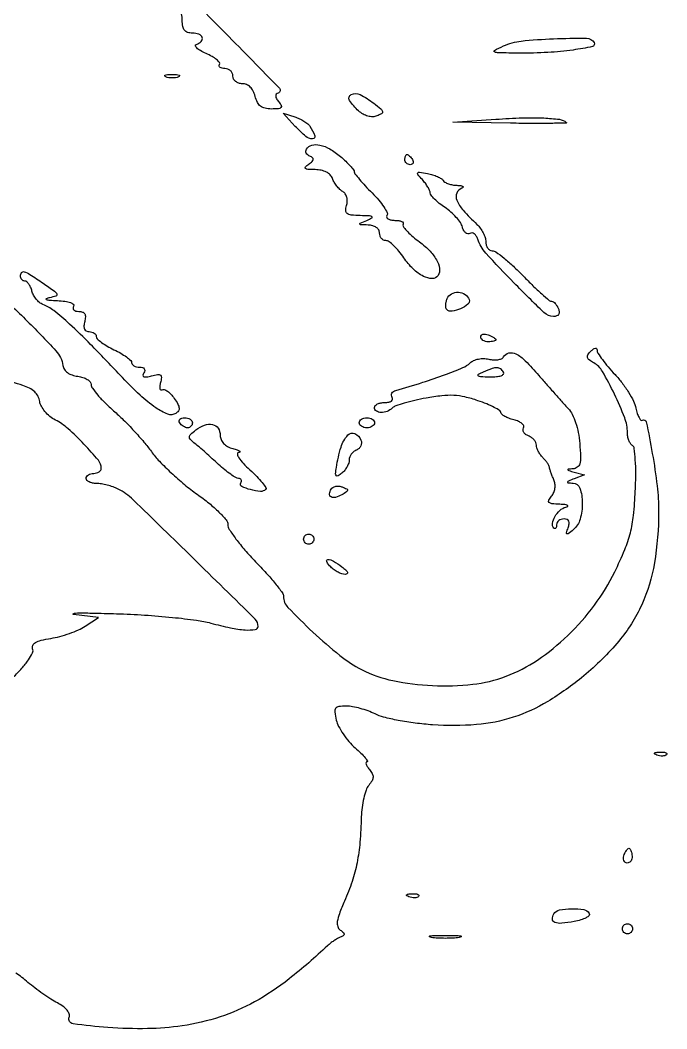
# Model space of a CAD drawing. Extents: x 0 to 1897, y 0 to 3427.
# Drawn here: x 932 to 1059.8, y 1160.2 to 1359.6 of the extents above; entities that cross this region are included whole.
import ezdxf

# ---------------------------------------------------------------- set-up
doc = ezdxf.new("R2010")
doc.units = 0
doc.header["$MEASUREMENT"] = 0

msp = doc.modelspace()

# ---------------------------------------------------------------- linework, layer by layer
for points in [[(962.054802, 1367.490935, -0.00267), (972.55186, 1356.974873, -0.001711), (983.198953, 1346.11994, -0.553255), (982.96444, 1345.154813, 0.132373), (982.591132, 1344.907576, 0.199817), (982.467104, 1344.54331, 0.119839), (982.623693, 1344.04558, 0.037363), (983.080707, 1343.402754, -0.049094), (983.572991, 1342.674803, -0.335481), (983.511897, 1342.27291, -0.177809), (983.00667, 1342.046906, -0.017175), (981.641497, 1342, -0.052823), (980.367269, 1342.134993, -0.112334), (979.473066, 1342.550325, -0.113109), (978.850386, 1343.309437, -0.054007), (978.410644, 1344.5, 0.055092), (978.022088, 1345.545019, 0.080962), (977.447766, 1346.336663, 0.09348), (976.722417, 1346.827789, 0.102549), (975.891592, 1347, -0.077788), (975.168971, 1347.113106, -0.090224), (974.555655, 1347.440625, -0.10078), (974.145641, 1347.927938, -0.125296), (974, 1348.5, 0.103052), (973.880765, 1349.072373, 0.098802), (973.542039, 1349.559375, 0.09695), (973.036055, 1349.885705, 0.095165), (972.440983, 1350, -0.050044), (971.877993, 1350.056491, -0.108852), (971.482953, 1350.23142, -0.184653), (971.31665, 1350.489799, -0.19239), (971.368861, 1350.787813, 0.314853), (971.346433, 1351.184493, 0.054336), (970.789757, 1351.752753, 0.042339), (969.882998, 1352.376441, 0.025295), (968.713719, 1352.966427, -0.02361), (967.58881, 1353.529278, -0.059752), (966.851315, 1354.067566, -0.158565), (966.621886, 1354.4812, -0.376675), (966.785841, 1354.761947, 0.112974), (967.762896, 1355.356616, 0.29209), (967.94339, 1356.125099, 0.2264), (967.295755, 1356.775885, 0.085843), (966, 1357, -0.07578), (965.064742, 1357.142566, -0.149477), (964.45, 1357.5625, -0.124434), (964.106468, 1358.317234, -0.044917), (964, 1359.5, 0.048738), (963.874276, 1360.786744, 0.155006)], [(926.616177, 1306.356117, -0.015441), (932.973432, 1300.469542, -0.011717), (939.04003, 1294.207033, -0.152031), (940.419151, 1291.310177, 0.109647), (940.710979, 1290.537207, 0.090742), (941.318869, 1289.898146, 0.076644), (942.213584, 1289.436419, 0.051307), (943.339499, 1289.183578, -0.046645), (944.357563, 1288.964883, -0.061892), (945.218478, 1288.571667, -0.076698), (945.803018, 1288.074129, -0.180042), (946, 1287.544814, 0.159456), (946.236583, 1286.821833, 0.018771), (947.302373, 1285.476672, 0.020959), (948.735645, 1283.936572, 0.015725), (950.433612, 1282.361236, -0.016169), (952.351923, 1280.578299, -0.010529), (954.454379, 1278.403837, -0.010591), (956.417891, 1276.193474, -0.019796), (957.895406, 1274.3114, 0.033755), (959.480069, 1272.404823, 0.014957), (961.807783, 1270.102338, 0.014725), (964.428117, 1267.801392, 0.019233), (966.961795, 1265.864541, -0.017156), (969.302754, 1264.090358, -0.024281), (971.248548, 1262.344154, -0.023159), (972.668106, 1260.803594, -0.176353), (973, 1259.891866, 0.145438), (973.286672, 1258.927166, 0.016214), (974.615625, 1257.026235, 0.018634), (976.393644, 1254.826685, 0.014084), (978.5, 1252.544006, -0.00992), (980.607229, 1250.2982, -0.014035), (982.385286, 1248.211335, -0.010091), (983.764956, 1246.42414, -0.160011), (984.003102, 1245.705281, 0.192971), (984.898275, 1243.488743, 0.013256), (989.804852, 1238.642609, 0.019701), (995.148421, 1234.01897, 0.0497), (999.461179, 1231.226694, 0.067827), (1005.643856, 1229.040961, 0.03947), (1013.464918, 1228.0545, 0.039303), (1021.414042, 1228.308953, 0.063089), (1028, 1229.896767, 0.057663), (1034.213281, 1233.113988, 0.043116), (1040.218222, 1237.961607, 0.041927), (1045.480756, 1243.941763, 0.046095), (1049.485943, 1250.537498, 0.014479), (1051.468419, 1254.922001, 0.03648), (1052.579236, 1258.243249, 0.036433), (1053.196328, 1261.693142, 0.01441), (1053.559277, 1266.500932, 0.010343), (1053.646355, 1269.869299, 0.017461), (1053.562318, 1272.692627, 0.013375), (1053.358637, 1274.914326, 0.228626), (1052.975473, 1275.515159, -0.112235), (1052.601292, 1275.883187, -0.050092), (1052.286545, 1276.502727, -0.046117), (1052.072252, 1277.25422, -0.046437), (1052, 1278.030504, 0.091751), (1051.4562, 1280.968995, 0.020734), (1049.435638, 1285.650609, 0.018569), (1047.068598, 1290.130997, 0.134327), (1045.352331, 1291.830764, -0.033743), (1044.450505, 1292.422867, -0.168306), (1044.119207, 1292.918874, -0.207734), (1044.201573, 1293.448608, -0.054207), (1044.75, 1294.137721, -0.033058), (1045.265571, 1294.593751, -0.125087), (1045.657549, 1294.763754, -0.288198), (1045.898987, 1294.661433, -0.153375), (1046, 1294.339879, 0.144914), (1046.179348, 1293.734067, 0.014686), (1047.042754, 1292.485527, 0.017414), (1048.190253, 1291.034793, 0.013024), (1049.549801, 1289.515872, -0.026277), (1050.950615, 1287.864845, -0.023607), (1052.22486, 1286.017573, -0.024323), (1053.208931, 1284.250017, -0.065587), (1053.671555, 1282.892224, 0.026023), (1053.942803, 1281.827398, 0.047973), (1054.288326, 1281.004053, 0.072492), (1054.648763, 1280.517859, 0.348598), (1054.968032, 1280.480243, -0.521668), (1055.73396, 1280.149086, -0.00633), (1056.922726, 1273.913627, -0.014437), (1057.867958, 1267.523351, -0.029503), (1058.166667, 1262.465498, -0.040622), (1057.338937, 1252.294155, -0.066442), (1054.827504, 1244.031878, -0.068063), (1050.290514, 1236.854354, -0.044928), (1043.350873, 1229.970148, -0.036663), (1036.235131, 1224.908399, -0.058022), (1029.436678, 1221.797951, -0.05837), (1022.135356, 1220.343952, -0.037622), (1013.498526, 1220.302894, -0.01424), (1010.064189, 1220.643775, -0.01465), (1006.687397, 1221.177325, -0.014526), (1003.792976, 1221.809572, -0.058351), (1002.101162, 1222.447687, 0.030363), (1000.757428, 1223.042197, 0.022042), (999.200303, 1223.544008, 0.022393), (997.674428, 1223.889879, 0.044561), (996.441252, 1224, 0.0291), (994.935292, 1223.912278, 0.209508), (994.322002, 1223.553426, 0.19379), (994.143245, 1222.840003, 0.024557), (994.443153, 1221.25, 0.062329), (994.913557, 1220.000383, 0.028292), (995.815166, 1218.5, 0.027476), (996.958039, 1217.004713, 0.033773), (998.18707, 1215.75, -0.01148), (999.318032, 1214.69391, -0.023654), (1000.142459, 1213.807812, -0.03307), (1000.609144, 1213.17567, -0.592864), (1000.513064, 1213, 0.335502), (1000.337609, 1212.867336, 0.148549), (1000.343446, 1212.559375, 0.066344), (1000.57461, 1212.076379, 0.028469), (1001, 1211.5, -0.050011), (1001.563692, 1210.663163, -0.13411), (1001.723426, 1209.969147, -0.123912), (1001.512871, 1209.255697, -0.03973), (1000.872445, 1208.34514, 0.088147), (1000.336352, 1207.401272, 0.027212), (999.872799, 1205.826573, 0.02628), (999.537275, 1203.975706, 0.026081), (999.396658, 1202.09514, -0.015788), (999.127489, 1197.120884, -0.027673), (998.548395, 1193.040055, -0.030376), (997.570865, 1189.320993, -0.024682), (996.09136, 1185.47363, 0.012029), (995.055402, 1182.970595, 0.05473), (994.652106, 1181.448492, 0.110706), (994.723093, 1180.448329, 0.167624), (995.227815, 1179.746597, -0.027637), (995.849251, 1179.25389, -0.213692), (995.998234, 1178.923931, -0.263036), (995.838008, 1178.638394, -0.040131), (995.232143, 1178.334583, 0.034321), (994.658163, 1178.055049, 0.017351), (993.974777, 1177.62991, 0.017148), (993.296444, 1177.139981, 0.024419), (992.732143, 1176.656295, -0.022581), (985.127597, 1170.089524, -0.040934), (978.280726, 1165.55143, -0.046761), (971.464939, 1162.588737, -0.042576), (964, 1160.829156, -0.0325), (957.098162, 1160.266039, -0.02295), (949.318904, 1160.495286, -0.015342), (942.404785, 1161.231183, -0.483205), (941.644844, 1162.516862, 0.182502), (941.648301, 1163.159715, 0.082994), (941.223199, 1163.900005, 0.062455), (940.427052, 1164.655461, 0.038657), (939.331051, 1165.338266, -0.021556), (938.032236, 1166.087079, -0.010716), (936.450371, 1167.140561, -0.010616), (934.855094, 1168.304157, -0.015332), (933.5, 1169.404637, 0.013034), (932.288557, 1170.397731, 0.017105), (931.129777, 1171.236246, 0.014679)], [(930.561845, 1229.708352, 0.01922), (932.290373, 1231.490747, 0.032076), (933.583538, 1233.131442, 0.035775), (934.391609, 1234.504788, 0.209677), (934.430003, 1235.321814, -0.203151), (934.453399, 1236.000913, -0.15448), (934.961856, 1236.555734, -0.072339), (936.091442, 1237.004305, -0.018758), (938.015806, 1237.386537, 0.025918), (939.789253, 1237.765254, 0.019096), (941.708125, 1238.359673, 0.019401), (943.483579, 1239.063434, 0.040275), (944.792857, 1239.773075), (947.444914, 1241.5), (942.472457, 1242.100999, -0.719135), (942.439578, 1242.260245, -0.127798), (942.926284, 1242.396665, -0.009967), (946.10847, 1242.393888, -0.002915), (951, 1242.263565, -0.008232), (956.546453, 1241.99197, -0.008378), (962.048335, 1241.538981, -0.0082), (966.814568, 1240.986964, -0.033964), (969.653907, 1240.412566, 0.014848), (973.520677, 1239.475261, 0.034734), (976.466413, 1239.064114, 0.049504), (978.435837, 1239.122603, 0.377025), (979, 1239.764428, 0.200683), (978.405647, 1241.185612, 0.000837), (966.088236, 1253.295732, 0.001886), (954.270763, 1264.78843, 0.074684), (951.315741, 1266.891816, 0.031702), (950.328606, 1267.316319, 0.021922), (949.166297, 1267.674471, 0.022176), (948.014137, 1267.92092, 0.041619), (947.065741, 1268, -0.046442), (946.275084, 1268.073599, -0.066398), (945.606812, 1268.29375, -0.086497), (945.155869, 1268.618003, -0.196168), (945, 1269, -0.148195), (945.115568, 1269.381354, -0.098894), (945.440625, 1269.70625, -0.082425), (945.926543, 1269.925306, -0.064853), (946.5, 1270, 0.062491), (947.07354, 1270.071963, 0.080708), (947.559375, 1270.283529, 0.098069), (947.884516, 1270.597098, 0.153182), (948, 1270.965204, 0.175073), (947.418828, 1272.574131, 0.01637), (944.576788, 1275.775556, 0.021671), (941.427735, 1278.821305, 0.062115), (938.922553, 1280.540049, -0.052543), (937.835027, 1281.256049, -0.045806), (936.86449, 1282.213822, -0.048261), (936.145365, 1283.255944, -0.09158), (935.820997, 1284.218843, 0.08537), (935.487752, 1285.249924, 0.082508), (934.826419, 1286.124266, 0.071482), (933.827999, 1286.830828, 0.044947), (932.5, 1287.366346, -0.001393), (928.157197, 1288.691949, -0.065001)]]:
    msp.add_lwpolyline(points, format="xyb")
for points in [[(1045.417946, 1355.132766, -0.517447), (1045.081564, 1354.340333, -0.018572), (1041.267564, 1353.657317, -0.021779), (1036.278313, 1353.174295, -0.015087), (1030.610429, 1353.045104, -0.001993), (1026.48416, 1353.092011, -0.103515), (1025.709483, 1353.266587, -0.623925), (1025.700908, 1353.581763, -0.013237), (1027.5, 1354.463885, -0.081182), (1031.011134, 1355.425758, -0.017019), (1037.38884, 1355.88156, -0.010585), (1043.895504, 1355.986606, -0.258592)], [(963.25, 1348.337719, -0.057986), (962.679992, 1348.181385, -0.037979), (962, 1348.12966, -0.037979), (961.320008, 1348.181385, -0.057986), (960.75, 1348.337719, -0.174857), (960.540618, 1348.525001, -0.447206), (960.601562, 1348.693942, -0.078554), (961.10856, 1348.810911, -0.017491), (962, 1348.842105, -0.017491), (962.89144, 1348.810911, -0.078554), (963.398438, 1348.693942, -0.447206), (963.459382, 1348.525001, -0.174857)], [(1001.871885, 1343.131525, -0.01117), (1003.250608, 1342.021394, -0.159624), (1003.57818, 1341.491857, -0.329666), (1003.403202, 1341.077399, -0.042027), (1002.477267, 1340.62965, -0.09088), (1001.628771, 1340.470735, -0.068504), (1000.686444, 1340.596722, -0.062601), (999.733595, 1340.993686, -0.053999), (998.855382, 1341.630877, -0.064762), (997.080367, 1343.713236, -0.448287), (997.392563, 1344.857692, -0.236803), (999.140287, 1344.851732, -0.046811)], [(989.234687, 1338.615219, -0.055133), (990.198332, 1336.729236, -0.520215), (989.768541, 1336.09717, -0.182316), (988.413276, 1336.586377, -0.029084), (986.343839, 1338.573999), (983.958337, 1341.147999), (986.229169, 1340.439218, -0.031544), (987.152382, 1340.085794, -0.029206), (988.048758, 1339.611046, -0.030452), (988.795755, 1339.093003, -0.080431)], [(1039.916667, 1339.359324, -0.686953), (1039.865744, 1339.217479, -0.001642), (1036.857292, 1339.160278, -0.005114), (1033.266259, 1339.14053, -0.002897), (1028.916667, 1339.186303), (1017.5, 1339.372606), (1026, 1339.973119, -0.009451), (1031.291563, 1340.246565, -0.019204), (1035.456612, 1340.222933, -0.020206), (1038.566183, 1339.9596, -0.147748)], [(995.25, 1332.632429, -0.01296), (996.303388, 1331.677877, -0.018006), (997.192188, 1330.766131, -0.014618), (997.86729, 1329.976573, -0.171188), (998, 1329.600317, 0.167928), (998.139659, 1329.196214, 0.008413), (999.035099, 1328.094161, 0.012749), (1000.173679, 1326.808106, 0.008813), (1001.523742, 1325.409591, -0.020313), (1002.831504, 1323.991023, -0.030479), (1003.8412, 1322.643964, -0.030726), (1004.491465, 1321.510477, -0.258804), (1004.464725, 1320.942924, 0.226226), (1004.425872, 1320.586608, 0.172602), (1004.675324, 1320.276984, 0.094521), (1005.228844, 1320.067187, 0.04348), (1006, 1320, -0.034024), (1006.78032, 1319.94684, -0.072375), (1007.360427, 1319.779687, -0.139484), (1007.651278, 1319.533602, -0.293677), (1007.65698, 1319.25, 0.297398), (1007.668671, 1318.816312, 0.031731), (1008.324547, 1317.985938, 0.030925), (1009.314586, 1317.012387, 0.019623), (1010.576986, 1316, -0.036343), (1012.791429, 1314.099138, -0.066274), (1014.243029, 1312.214965, -0.092554), (1014.846857, 1310.50527, -0.179), (1014.563552, 1309.102829, -0.266652), (1013.419505, 1308.483696, -0.113478), (1011.671615, 1308.932094, -0.074671), (1009.650395, 1310.393989, -0.049483), (1007.809679, 1312.594192, 0.023229), (1006.833752, 1313.89344, 0.02946), (1005.811281, 1314.991899, 0.030096), (1004.875923, 1315.783159, 0.160481), (1004.25, 1315.993167, -0.119032), (1003.773215, 1316.111066, -0.100064), (1003.367188, 1316.438618, -0.091712), (1003.094504, 1316.926578, -0.081852), (1003, 1317.5, 0.137837), (1002.832341, 1318.096624, 0.103766), (1002.363286, 1318.595413, 0.085085), (1001.640695, 1318.935204, 0.059713), (1000.75, 1319.070285, -0.003386), (999.261086, 1319.12689, -0.326773), (999.104278, 1319.252774, -0.368608), (999.185338, 1319.423348, -0.003751), (1000.5, 1320, 0.020692), (1001.486476, 1320.473162, 0.558841), (1001.501488, 1320.711242, 0.143856), (1001.03567, 1320.870175, 0.005468), (999.182612, 1320.929715, -0.018429), (997.380235, 1321.034436, -0.135986), (996.583299, 1321.339149, -0.246082), (996.304085, 1321.913196, -0.069477), (996.476444, 1322.925781, 0.065897), (996.623692, 1323.755071, 0.078433), (996.53463, 1324.543956, 0.086264), (996.221406, 1325.207445, 0.104319), (995.71842, 1325.675781, -0.058452), (995.147144, 1326.117894, -0.032981), (994.562451, 1326.771948, -0.032467), (994.052489, 1327.519577, -0.045403), (993.705974, 1328.25, 0.105404), (993.24808, 1328.976712, 0.080814), (992.491654, 1329.536659, 0.069133), (991.481377, 1329.891657, 0.048628), (990.281385, 1330.015313, -0.010775), (988.815115, 1330.054992, -0.163933), (988.348612, 1330.237855, -0.443968), (988.337529, 1330.540614, -0.039066), (989, 1331.091444, 0.028195), (989.690353, 1331.640545, 0.173837), (989.90385, 1332.032969, 0.275046), (989.772024, 1332.360363, 0.066607), (989.243769, 1332.661541, -0.078815), (988.806541, 1332.925093, -0.105191), (988.522598, 1333.28988, -0.121515), (988.435792, 1333.697223, -0.131168), (988.552786, 1334.08541, -0.197009), (989.611838, 1334.854643, -0.113684), (991.211339, 1334.875045, -0.078866), (993.177464, 1334.110083, -0.045492)], [(1009.5, 1332, -0.082592), (1009.656512, 1331.6179, -0.161196), (1009.6254, 1331.29375, -0.182303), (1009.413961, 1331.078288, -0.108972), (1009.059017, 1331, -0.093332), (1008.654762, 1331.076123, -0.09642), (1008.311086, 1331.29375, -0.099167), (1008.081062, 1331.618444, -0.105053), (1008, 1332, -0.042167), (1008.032345, 1332.382849, -0.061769), (1008.129539, 1332.70625, -0.081139), (1008.272352, 1332.92554, -0.210953), (1008.440983, 1333, -0.151918), (1008.65171, 1332.934461, -0.038439), (1008.933975, 1332.70625, -0.035638), (1009.231006, 1332.382774, -0.029505)], [(1015.573795, 1327.880598, 0.127746), (1015.933706, 1327.536385, 0.042925), (1016.601765, 1327.235485, 0.039404), (1017.430439, 1327.016256, 0.035976), (1018.309017, 1326.921053, -0.021409), (1019.083472, 1326.859877, -0.10875), (1019.489211, 1326.717133, -0.454985), (1019.51906, 1326.534352, -0.124427), (1019.25, 1326.337719, 0.202385), (1018.270644, 1325.363239, 0.19927), (1018.277411, 1323.97343, 0.083677), (1019.537223, 1321.987112, 0.020516), (1022.25, 1319.207389, -0.047045), (1022.919708, 1318.444143, -0.038612), (1023.485937, 1317.518539, -0.040104), (1023.874333, 1316.578098, -0.078031), (1024, 1315.777759, 0.070046), (1024.095653, 1315.098326, 0.085873), (1024.374695, 1314.522217, 0.100132), (1024.78914, 1314.137037, 0.138174), (1025.275559, 1314, -0.158978), (1026.009199, 1313.760686, -0.013478), (1027.601221, 1312.53125, -0.016808), (1029.450652, 1310.915198, -0.012205), (1031.401496, 1309, 0.007371), (1033.315718, 1307.084067, 0.010949), (1035.052404, 1305.46875, 0.006293), (1036.544866, 1304.173628, 0.17736), (1037.018948, 1304, -0.154723), (1037.354179, 1303.89372, -0.056726), (1037.729778, 1303.559375, -0.049414), (1038.084717, 1303.073959, -0.041576), (1038.361626, 1302.5, -0.07608), (1038.497023, 1301.878608, -0.157272), (1038.375713, 1301.402163, -0.16652), (1038.006334, 1301.103778, -0.08759), (1037.41847, 1301, -0.19434), (1035.494336, 1301.777228, -0.006579), (1029.575638, 1307.643494, -0.009246), (1023.991939, 1313.539517, -0.108322), (1022.417543, 1316.264521, 0.060858), (1022.129061, 1316.894091, 0.096196), (1021.728586, 1317.330017, 0.129406), (1021.283974, 1317.506867, 0.170311), (1020.860696, 1317.413905, -0.182094), (1020.442874, 1317.332104, -0.135503), (1020.013146, 1317.532458, -0.095732), (1019.634715, 1318.005946, -0.056966), (1019.373091, 1318.681299, 0.086026), (1018.981546, 1319.540917, 0.032168), (1018.162512, 1320.588961, 0.030715), (1017.103757, 1321.639961, 0.032516), (1015.943274, 1322.531915, -0.020056), (1014.818164, 1323.352937, -0.02654), (1013.867803, 1324.192495, -0.025873), (1013.17356, 1324.949132, -0.173604), (1013.002875, 1325.421259, 0.105006), (1012.902472, 1325.886916, 0.027425), (1012.549744, 1326.570359, 0.026629), (1012.05233, 1327.322126, 0.024452), (1011.46434, 1328.039404, -0.011329), (1010.562234, 1329.082787, -0.361744), (1010.563473, 1329.396928, -0.263533), (1010.90525, 1329.524523, -0.00771), (1012.479117, 1329.248743, -0.026831), (1013.495346, 1328.997325, -0.030029), (1014.440234, 1328.645737, -0.031387), (1015.197566, 1328.25241, -0.119427)], [(936.486651, 1307.573621, -0.005396), (938.728562, 1306.016619, -0.132893), (939.204479, 1305.438506, -0.44266), (939.032293, 1305.041211, -0.034739), (937.78106, 1304.709803, 0.04512), (937.117688, 1304.5193, 0.688782), (937.11858, 1304.35243, 0.073523), (937.756508, 1304.21489, 0.007459), (939.309017, 1304.136182, -0.022164), (940.811664, 1304.015625, -0.054475), (941.887898, 1303.759973, -0.108733), (942.450359, 1303.408372, -0.350667), (942.5, 1303, 0.153713), (942.403771, 1302.620821, 0.191513), (942.555735, 1302.29375, 0.129501), (942.96056, 1302.072679, 0.060641), (943.557614, 1302, -0.08139), (944.288211, 1301.880281, -0.182778), (944.716181, 1301.529639, -0.147627), (944.858505, 1300.920933, -0.048119), (944.710251, 1300, 0.047946), (944.570873, 1299.136109, 0.120594), (944.681695, 1298.512551, 0.169691), (945.031896, 1298.138214, 0.121219), (945.59362, 1298, -0.065976), (946.131248, 1297.928748, -0.083208), (946.586876, 1297.720032, -0.099226), (946.891621, 1297.410373, -0.145921), (947, 1297.046917, 0.20661), (947.201379, 1296.580378, 0.028595), (948.028125, 1295.885925, 0.028872), (949.15947, 1295.138629, 0.020741), (950.5, 1294.432976, -0.019289), (951.84064, 1293.732229, -0.027221), (952.971875, 1292.999715, -0.026129), (953.805112, 1292.324093, -0.21242), (954, 1291.886059, 0.171378), (954.119382, 1291.547988, 0.094042), (954.457961, 1291.26028, 0.074514), (954.962626, 1291.065661, 0.054883), (955.559017, 1291, -0.068133), (956.139522, 1290.920528, -0.168795), (956.487502, 1290.6791, -0.200479), (956.576229, 1290.307028, -0.098304), (956.402645, 1289.842476, 0.109862), (956.238937, 1289.3718, 0.346285), (956.402445, 1289.105614, 0.131307), (956.931649, 1289.056729, 0.021696), (957.942542, 1289.274723, -0.025919), (959.136678, 1289.521704, -0.204558), (959.672252, 1289.384137, -0.258343), (959.869536, 1288.930467, -0.040107), (959.692172, 1287.930867, 0.03229), (959.554995, 1287.222254, 0.08961), (959.58131, 1286.717438, 0.22882), (959.757269, 1286.500164, 0.25368), (960.024837, 1286.51535, -0.232147), (960.456479, 1286.557509, -0.064818), (961.073097, 1286.229952, -0.051085), (961.760176, 1285.627527, -0.034478), (962.416169, 1284.816223, -0.024571), (963.13189, 1283.679386, -0.101062), (963.379853, 1282.908764, -0.17291), (963.242736, 1282.329849, -0.111008), (962.744268, 1281.841949, -0.235075), (961.154435, 1281.695576, -0.05799), (958.767709, 1282.9558, -0.038755), (955.663143, 1285.461871, -0.014554), (951.708955, 1289.41849, 0.004692), (945.882433, 1295.483205, 0.013729), (941.714148, 1299.513625, 0.018409), (938.60174, 1302.158207, 0.075416), (936.453848, 1303.379337, -0.07996), (935.786264, 1303.766896, -0.048941), (935.139719, 1304.410826, -0.047642), (934.609567, 1305.195121, -0.06093), (934.288429, 1306.005047, 0.038985), (934.023726, 1306.768595, 0.050535), (933.660495, 1307.413983, 0.060024), (933.259389, 1307.859028, 0.181292), (932.883369, 1308, -0.11244), (932.546387, 1308.076751, -0.100175), (932.25949, 1308.29375, -0.094306), (932.067007, 1308.618165, -0.087079), (932, 1309, -0.163903), (932.228133, 1309.677243, -0.317236), (932.747353, 1309.841605, -0.066675), (933.847029, 1309.322604, -0.005529)], [(1020.722181, 1304.334859, -0.308989), (1020.464099, 1303.430462, -0.068709), (1019.023817, 1302.53498, -0.065201), (1017.330723, 1302.031894, -0.240484), (1016.301101, 1302.365566, -0.154685), (1016.133513, 1302.688686, -0.051274), (1016.096226, 1303.22772, -0.045288), (1016.176412, 1303.871535, -0.038014), (1016.373437, 1304.530778, -0.179491), (1017.208954, 1305.48032, -0.135574), (1018.574483, 1305.792113, -0.132823), (1019.927367, 1305.360058, -0.170675)], [(1026, 1296.393011, -0.289661), (1025.903916, 1296.241071, -0.046727), (1025.559375, 1296.115447, -0.039339), (1025.074824, 1296.028469, -0.024748), (1024.5, 1296, -0.062722), (1023.926468, 1296.07223, -0.08088), (1023.440625, 1296.284531, -0.098158), (1023.115494, 1296.599211, -0.152681), (1023, 1296.968615, -0.184534), (1023.122486, 1297.289193, -0.147206), (1023.440625, 1297.483616, -0.100118), (1023.925634, 1297.511135, -0.055937), (1024.5, 1297.361626, -0.02136), (1025.074558, 1297.112506, -0.030395), (1025.559375, 1296.839659, -0.030693), (1025.912889, 1296.579329, -0.222225)], [(1034.5, 1289.342038, 0.001819), (1036.165297, 1287.423671, 0.001766), (1037.861192, 1285.49812, 0.001742), (1039.364573, 1283.815102, 0.006539), (1040.325335, 1282.774745, -0.076675), (1041.092752, 1281.666554, -0.034338), (1041.758506, 1280.018754, -0.031241), (1042.268091, 1278.046631, -0.026881), (1042.559883, 1275.924665, -0.011481), (1042.720991, 1273.240154, -0.073655), (1042.571892, 1271.890967, -0.173796), (1042.093619, 1271.193771, -0.140565), (1041.234548, 1270.883999, 0.007939), (1040.314103, 1270.807746, 0.504304), (1040.242578, 1270.687907, 0.229536), (1040.405687, 1270.543845, 0.004603), (1041.5, 1270.249206), (1043.5, 1269.730416), (1041.5, 1268.935493, 0.005379), (1040.354212, 1268.465751, 0.226161), (1040.182586, 1268.272471, 0.474145), (1040.281593, 1268.129054, 0.010235), (1041.25, 1268.070285, -0.312359), (1042.605843, 1267.048834, -0.078361), (1043.080812, 1264.164853, -0.069161), (1042.652895, 1260.923952, -0.15588), (1041.312769, 1258.872445, -0.007057), (1040.308495, 1258.078825, -0.256824), (1040.027632, 1258.03584, -0.403289), (1039.928449, 1258.239496, -0.011274), (1040.281384, 1259.25, 0.051103), (1040.484001, 1260.022683, 0.148357), (1040.407625, 1260.563744, 0.192179), (1040.065795, 1260.88622, 0.094415), (1039.468615, 1261, 0.077933), (1038.907583, 1260.91202, 0.090297), (1038.431406, 1260.657292, 0.100781), (1038.11307, 1260.278272, 0.125075), (1038, 1259.833333, -0.043621), (1037.963928, 1259.42065, -0.12791), (1037.846211, 1259.163164, -0.257891), (1037.674055, 1259.093851, -0.167382), (1037.476461, 1259.190205, -0.243895), (1037.186326, 1260.105552, -0.086891), (1037.66428, 1261.436171, -0.07699), (1038.65116, 1262.677064, -0.122191), (1039.835144, 1263.327072, 0.102673), (1040.187262, 1263.503079, 0.55979), (1040.167168, 1263.672551, 0.083748), (1039.648562, 1263.813299, 0.014387), (1038.627555, 1263.883999, -0.014835), (1037.06036, 1263.99393, -0.170356), (1036.508838, 1264.251672, -0.336756), (1036.444559, 1264.6873, -0.047427), (1036.989431, 1265.487265, 0.072644), (1037.429528, 1266.208815, 0.065697), (1037.663996, 1267.051251, 0.065771), (1037.671765, 1267.924755, 0.073131), (1037.448242, 1268.737265, -0.009466), (1037.145027, 1269.463468, -0.009989), (1036.875169, 1270.187822, -0.009674), (1036.667382, 1270.820558, -0.043825), (1036.586367, 1271.2, 0.095438), (1036.472824, 1271.55076, 0.024365), (1036.158183, 1272.061562, 0.023926), (1035.734806, 1272.620054, 0.022231), (1035.25, 1273.15, -0.042034), (1034.771641, 1273.71634, -0.036122), (1034.367188, 1274.38326, -0.03774), (1034.088792, 1275.04636, -0.080686), (1034, 1275.593011, 0.114021), (1033.884286, 1276.093836, 0.065841), (1033.540757, 1276.611804, 0.060447), (1033.034406, 1277.067633, 0.061523), (1032.436618, 1277.385948, -0.067169), (1031.883948, 1277.688264, -0.097783), (1031.509987, 1278.096859, -0.1231), (1031.371011, 1278.544137, -0.153659), (1031.477516, 1278.96362, 0.249915), (1031.50451, 1279.386291, 0.112862), (1031.1579, 1279.841485, 0.072056), (1030.470974, 1280.263938, 0.040422), (1029.540898, 1280.579091, -0.027739), (1028.567785, 1280.88157, -0.039362), (1027.746389, 1281.263776, -0.04462), (1027.1641, 1281.665037, -0.223157), (1027, 1282.014406, 0.260836), (1026.783065, 1282.401959, 0.01846), (1025.663177, 1283.033205, 0.022296), (1024.192999, 1283.710623, 0.0147), (1022.449112, 1284.362639, 0.025707), (1019.87877, 1285.093393, 0.043922), (1017.67036, 1285.39966, 0.039979), (1015.3034, 1285.328869, 0.017569), (1012.199112, 1284.875729, 0.011676), (1009.947246, 1284.411196, 0.014853), (1007.895052, 1283.872975, 0.012836), (1006.220488, 1283.333123, 0.108252), (1005.55, 1282.919088, -0.098044), (1004.50922, 1282.246982, -0.100517), (1003.300192, 1282.030006, -0.139669), (1002.369284, 1282.318307, -0.253458), (1002, 1283, -0.195654), (1002.155423, 1283.381985, -0.086673), (1002.604836, 1283.70625, -0.066561), (1003.270941, 1283.926392, -0.0466), (1004.059017, 1284, 0.048244), (1004.804246, 1284.072074, 0.105025), (1005.330368, 1284.295825, 0.182074), (1005.556032, 1284.626243, 0.200778), (1005.495635, 1285.007063, -0.120203), (1005.361456, 1285.419801, -0.135641), (1005.441872, 1285.827856, -0.121852), (1005.732461, 1286.168187, -0.086436), (1006.186618, 1286.387079, 0.00724), (1011.552122, 1287.995001, 0.01209), (1016.011475, 1289.521541, 0.011335), (1019.464045, 1290.887216, 0.090186), (1020.893756, 1291.822328, -0.085625), (1021.601819, 1292.294646, -0.054506), (1022.547896, 1292.596174, -0.052152), (1023.589158, 1292.695838, -0.05935), (1024.582471, 1292.568657, 0.044531), (1025.506408, 1292.422489, 0.053441), (1026.385499, 1292.456687, 0.062228), (1027.094775, 1292.652952, 0.157014), (1027.497732, 1292.99633, -0.19672), (1028.582456, 1293.785132, -0.182294), (1029.952814, 1293.619388, -0.077368), (1031.817, 1292.244642, -0.017424)], [(1023.5, 1290, 0.020466), (1022.511072, 1289.526211, 0.558151), (1022.49562, 1289.288562, 0.144624), (1022.95871, 1289.129783, 0.005454), (1024.809017, 1289.070285, 0.024496), (1026.113378, 1289.106483, 0.06407), (1027.029508, 1289.296669, 0.140558), (1027.475372, 1289.609581, 0.318439), (1027.5, 1290, 0.090836), (1026.914981, 1290.647498, 0.165197), (1026.247158, 1290.874333, 0.087303), (1025.276385, 1290.703529, 0.014383)], [(966, 1280, -0.092995), (965.928382, 1279.618268, -0.096318), (965.723586, 1279.29375, -0.099231), (965.418051, 1279.076556, -0.105429), (965.059017, 1279, -0.089642), (964.653442, 1279.073302, -0.053229), (964.2129, 1279.29375, -0.051032), (963.806203, 1279.617485, -0.06081), (963.5, 1280, -0.139169), (963.392057, 1280.379648, -0.191142), (963.521475, 1280.70625, -0.138808), (963.889346, 1280.926733, -0.066118), (964.440983, 1281, -0.062283), (965.037096, 1280.925455, -0.080552), (965.542039, 1280.70625, -0.097988), (965.879982, 1280.381379, -0.153634)], [(971.502903, 1277.528042, 0.099149), (971.675625, 1276.672235, 0.090877), (972.167163, 1275.918796, 0.07968), (972.958523, 1275.31412, 0.05558), (974.002903, 1274.89408, -0.015409), (974.886596, 1274.618625, -0.070959), (975.362368, 1274.374153, -0.474335), (975.373725, 1274.20897, -0.171991), (975.124308, 1274.09968, 0.454113), (974.890412, 1273.78939, 0.094208), (975.189212, 1273.071628, 0.043567), (976.048864, 1271.985247, 0.018187), (977.380742, 1270.673101, -0.014289), (978.735115, 1269.359437, -0.023679), (979.790263, 1268.16781, -0.020417), (980.517864, 1267.183497, -0.359689), (980.482933, 1266.816266, -0.220263), (979.453143, 1266.438266, -0.044164), (977.476058, 1266.777803, -0.050807), (975.768704, 1267.420213, -0.441475), (975.570672, 1268.114349, 0.087675), (975.705228, 1268.452537, 0.166535), (975.668756, 1268.73984, 0.17845), (975.46782, 1268.93132, 0.102386), (975.13594, 1269, -0.13518), (974.590546, 1269.150198, -0.017753), (973.571241, 1269.807812, -0.01957), (972.395804, 1270.696942, -0.015248), (971.188415, 1271.75, 0.003226), (969.930488, 1272.901537, 0.002837), (968.603006, 1274.087488, 0.002851), (967.393095, 1275.143905, 0.008577), (966.551246, 1275.845705, -0.024471), (965.60436, 1276.687476, -0.214662), (965.405167, 1277.197615, -0.19848), (965.647557, 1277.709143, -0.020677), (966.689754, 1278.578222, -0.075119), (968.426892, 1279.535731, -0.143123), (970.004577, 1279.645543, -0.194281), (971.083068, 1278.909915, -0.147791)], [(1002, 1280, -0.148195), (1001.884432, 1279.618646, -0.098894), (1001.559375, 1279.29375, -0.082425), (1001.073457, 1279.074694, -0.064853), (1000.5, 1279, -0.064853), (999.926543, 1279.074694, -0.082425), (999.440625, 1279.29375, -0.098894), (999.115568, 1279.618646, -0.148195), (999, 1280, -0.148195), (999.115568, 1280.381354, -0.098894), (999.440625, 1280.70625, -0.082425), (999.926543, 1280.925306, -0.064853), (1000.5, 1281, -0.064853), (1001.073457, 1280.925306, -0.082425), (1001.559375, 1280.70625, -0.098894), (1001.884432, 1280.381354, -0.148195)], [(999.329869, 1276.582759, -0.100452), (999.427645, 1275.999793, -0.098266), (999.291883, 1275.419866, -0.097606), (998.943756, 1274.932703, -0.097642), (998.436858, 1274.614144, 0.078058), (997.887578, 1274.298035, 0.06516), (997.422077, 1273.81086, 0.066728), (997.107308, 1273.233658, 0.091755), (997, 1272.65383, -0.082457), (996.895999, 1272.02748, -0.04402), (996.577153, 1271.307833, -0.042272), (996.111324, 1270.611421, -0.051053), (995.56052, 1270.050227, -0.028565), (994.793256, 1269.484184, -0.360276), (994.460981, 1269.521926, -0.21851), (994.320685, 1269.923851, -0.014282), (994.475678, 1271.177782, -0.035775), (995.382515, 1275.175481, -0.109732), (996.737985, 1277.58079, -0.328234), (998.123017, 1277.868369, -0.196161)], [(995.534456, 1265.759344, -0.059977), (994.28771, 1265.246288, -0.193331), (993.413491, 1265.34405, -0.307029), (993.102273, 1265.939377, -0.110315), (993.43189, 1266.889795, -0.127507), (993.792367, 1267.234873, -0.080968), (994.341724, 1267.434376, -0.072106), (994.991206, 1267.462191, -0.066409), (995.641483, 1267.307334, -0.021493), (996.518046, 1266.926991, -0.305904), (996.680497, 1266.646331, -0.237758), (996.495033, 1266.334018, -0.014468)], [(990, 1257, -0.099038), (989.923658, 1256.618362, -0.097945), (989.70625, 1256.29375, -0.097945), (989.381638, 1256.076342, -0.099038), (989, 1256, -0.099038), (988.618362, 1256.076342, -0.097945), (988.29375, 1256.29375, -0.097945), (988.076342, 1256.618362, -0.099038), (988, 1257, -0.099038), (988.076342, 1257.381638, -0.097945), (988.29375, 1257.70625, -0.097945), (988.618362, 1257.923658, -0.099038), (989, 1258, -0.099038), (989.381638, 1257.923658, -0.097945), (989.70625, 1257.70625, -0.097945), (989.923658, 1257.381638, -0.099038)], [(995.55887, 1251.531803, -0.023241), (996.315014, 1250.902587, -0.11007), (996.636343, 1250.443845, -0.342288), (996.559525, 1250.163884, -0.156089), (996.178571, 1250.031803, -0.087956), (995.565384, 1250.125354, -0.038257), (994.804688, 1250.449967, -0.036327), (994.028669, 1250.928353, -0.040106), (993.357143, 1251.5, -0.065584), (992.551581, 1252.550006, -0.572491), (992.783567, 1252.958526, -0.138801), (993.871433, 1252.667504, -0.027589)], [(1059.729167, 1214.395833, -0.126455), (1059.402231, 1214.202593, -0.060344), (1058.916927, 1214.123424, -0.05415), (1058.359369, 1214.160852, -0.051402), (1057.8125, 1214.316886, -0.054073), (1057.395823, 1214.538436, -0.470617), (1057.37858, 1214.720685, -0.168741), (1057.670344, 1214.862007, -0.018894), (1058.416667, 1214.921053, -0.028489), (1059.112848, 1214.910055, -0.077125), (1059.592839, 1214.799335, -0.208169), (1059.77538, 1214.614691, -0.296942)], [(1052.604167, 1193.270833, -0.198339), (1051.941134, 1192.995338, -0.274516), (1051.399603, 1193.315272, -0.160291), (1051.239822, 1194.176395, -0.105175), (1051.582949, 1195.134215, -0.024362), (1052.012891, 1195.759582, -0.233206), (1052.294341, 1195.899578, -0.286646), (1052.536207, 1195.749629, -0.033951), (1052.787251, 1195.138246, -0.052621), (1052.903448, 1194.610215, -0.052345), (1052.907167, 1194.068604, -0.057227), (1052.805016, 1193.594136, -0.115259)], [(1010.729167, 1186.395833, -0.126455), (1010.402231, 1186.202593, -0.060344), (1009.916927, 1186.123424, -0.05415), (1009.359369, 1186.160852, -0.051402), (1008.8125, 1186.316886, -0.054073), (1008.395823, 1186.538436, -0.470617), (1008.37858, 1186.720685, -0.168741), (1008.670344, 1186.862007, -0.018894), (1009.416667, 1186.921053, -0.028489), (1010.112848, 1186.910055, -0.077125), (1010.592839, 1186.799335, -0.208169), (1010.77538, 1186.614691, -0.296942)], [(1044.468773, 1183.050526, -0.340623), (1044.426066, 1182.637447, -0.078739), (1043.83322, 1182.182982, -0.050646), (1042.810172, 1181.755656, -0.027262), (1041.481162, 1181.430488, -0.022635), (1039.014474, 1181.082418, -0.113615), (1037.641299, 1181.263814, -0.305611), (1037.182104, 1181.907019, -0.146123), (1037.458881, 1182.933469, -0.207471), (1038.581091, 1183.714605, -0.045593), (1040.970086, 1183.973192, -0.045497), (1043.358959, 1183.795529, -0.216295)], [(1053, 1180, -0.099038), (1052.923658, 1179.618362, -0.097945), (1052.70625, 1179.29375, -0.097945), (1052.381638, 1179.076342, -0.099038), (1052, 1179, -0.099038), (1051.618362, 1179.076342, -0.097945), (1051.29375, 1179.29375, -0.097945), (1051.076342, 1179.618362, -0.099038), (1051, 1180, -0.099038), (1051.076342, 1180.381638, -0.097945), (1051.29375, 1180.70625, -0.097945), (1051.618362, 1180.923658, -0.099038), (1052, 1181, -0.099038), (1052.381638, 1180.923658, -0.097945), (1052.70625, 1180.70625, -0.097945), (1052.923658, 1180.381638, -0.099038)], [(1018.75, 1178.283746, -0.023547), (1017.497782, 1178.153981, -0.014044), (1016, 1178.111902, -0.014044), (1014.502218, 1178.153981, -0.023547), (1013.25, 1178.283746, -0.124239), (1012.887591, 1178.435926, -0.664672), (1012.923437, 1178.577962, -0.03126), (1014.02938, 1178.675363, -0.006336), (1016, 1178.700336, -0.006336), (1017.97062, 1178.675363, -0.03126), (1019.076563, 1178.577962, -0.664672), (1019.112409, 1178.435926, -0.124239)]]:
    msp.add_lwpolyline(points, format="xyb", close=True)

doc.saveas('drawing.dxf')
